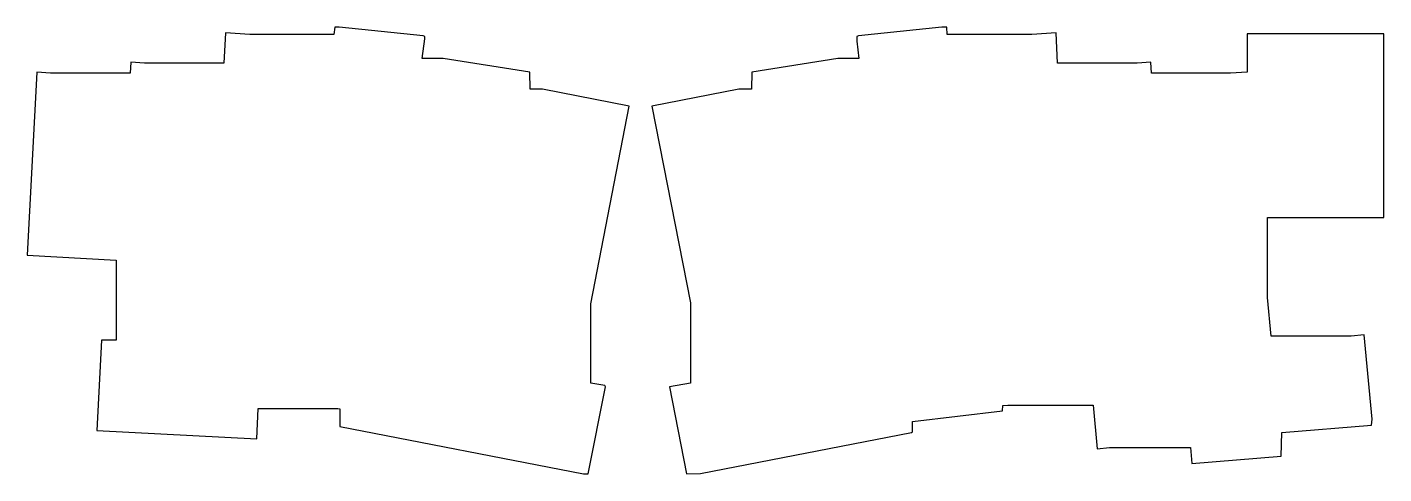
# Model space of a CAD drawing. Header units: millimetres. Extents: x 5 to 283, y 1 to 93.
import ezdxf

# ---------------------------------------------------------------- set-up
doc = ezdxf.new("R2010")
doc.units = ezdxf.units.MM

msp = doc.modelspace()

# ---------------------------------------------------------------- linework, layer by layer
at = {"layer": 'REF_r2_cover_sil'}
for p, q in [((68.257, 92.683), (68.057, 91.183)), ((69.157, 92.683), (68.257, 92.683)), ((86.357, 90.883), (69.157, 92.683)), ((192.557, 92.683), (175.457, 90.883)), ((193.557, 92.683), (192.557, 92.683)), ((193.657, 91.183), (193.557, 92.683)), ((45.857, 91.483), (45.557, 85.283)), ((50.857, 91.183), (45.857, 91.483)), ((68.057, 91.183), (50.857, 91.183)), ((86.157, 86.283), (86.657, 90.283)), ((86.657, 90.783), (86.357, 90.883)), ((86.657, 90.283), (86.657, 90.783)), ((175.457, 90.883), (175.157, 90.783)), ((175.157, 90.783), (175.157, 89.783)), ((175.157, 89.783), (175.557, 86.283)), ((210.957, 91.183), (193.657, 91.183)), ((215.957, 91.483), (210.957, 91.183)), ((216.257, 85.283), (215.957, 91.483)), ((283.057, 91.283), (255.057, 91.283)), ((255.057, 91.283), (255.057, 83.483)), ((283.057, 53.683), (283.057, 91.283)), ((90.457, 86.283), (86.157, 86.283)), ((108.157, 83.483), (90.457, 86.283)), ((171.257, 86.283), (153.657, 83.483)), ((175.557, 86.283), (171.257, 86.283)), ((7.257, 83.483), (5.257, 45.983)), ((10.057, 83.283), (7.257, 83.483)), ((26.457, 85.483), (26.357, 83.283)), ((29.257, 85.283), (26.457, 85.483)), ((45.557, 85.283), (29.257, 85.283)), ((108.257, 79.983), (108.157, 83.483)), ((153.657, 83.483), (153.557, 79.983)), ((232.557, 85.283), (216.257, 85.283)), ((235.357, 85.483), (232.557, 85.283)), ((235.457, 83.283), (235.357, 85.483)), ((255.057, 83.483), (251.657, 83.283)), ((26.357, 83.283), (10.057, 83.283)), ((251.657, 83.283), (235.457, 83.283)), ((110.757, 79.983), (108.257, 79.983)), ((128.557, 76.483), (110.757, 79.983)), ((150.957, 79.983), (133.157, 76.483)), ((153.557, 79.983), (150.957, 79.983)), ((120.657, 35.983), (128.557, 76.483)), ((133.157, 76.483), (141.057, 36.183)), ((259.257, 37.283), (259.257, 53.683)), ((259.257, 53.683), (283.057, 53.683)), ((5.257, 45.983), (23.457, 44.983)), ((23.457, 44.983), (23.457, 28.583)), ((141.057, 36.183), (141.057, 19.783)), ((259.957, 29.383), (259.257, 37.283)), ((120.657, 19.783), (120.657, 35.983)), ((20.457, 28.583), (19.557, 10.083)), ((23.457, 28.583), (20.457, 28.583)), ((276.357, 29.383), (259.957, 29.383)), ((279.057, 29.683), (276.357, 29.383)), ((280.657, 12.383), (279.057, 29.683)), ((123.557, 19.283), (120.657, 19.783)), ((141.057, 19.783), (136.757, 18.983)), ((120.157, 1.183), (123.657, 18.983)), ((123.657, 18.983), (123.557, 19.283)), ((136.757, 18.983), (140.257, 1.183)), ((52.257, 8.383), (52.557, 14.583)), ((52.557, 14.583), (68.857, 14.583)), ((68.857, 14.583), (69.257, 14.483)), ((69.257, 14.483), (69.257, 10.883)), ((186.557, 11.883), (204.957, 14.083)), ((204.957, 14.083), (205.057, 15.183)), ((205.057, 15.183), (206.057, 15.283)), ((206.057, 15.283), (223.557, 15.283)), ((223.557, 15.283), (224.357, 6.283)), ((186.557, 9.783), (186.557, 11.883)), ((262.157, 9.683), (280.557, 11.183)), ((280.557, 11.183), (280.657, 12.383)), ((19.557, 10.083), (52.257, 8.383)), ((69.257, 10.883), (119.157, 1.183)), ((143.157, 1.283), (186.357, 9.683)), ((186.357, 9.683), (186.557, 9.783)), ((262.057, 4.783), (262.157, 9.683)), ((224.357, 6.283), (226.857, 6.583)), ((226.857, 6.583), (243.457, 6.583)), ((243.457, 6.583), (243.757, 3.283)), ((243.757, 3.283), (262.057, 4.783)), ((119.157, 1.183), (120.157, 1.183)), ((140.257, 1.183), (143.157, 1.283))]:
    msp.add_line(p, q, dxfattribs=at)

doc.saveas('drawing.dxf')
